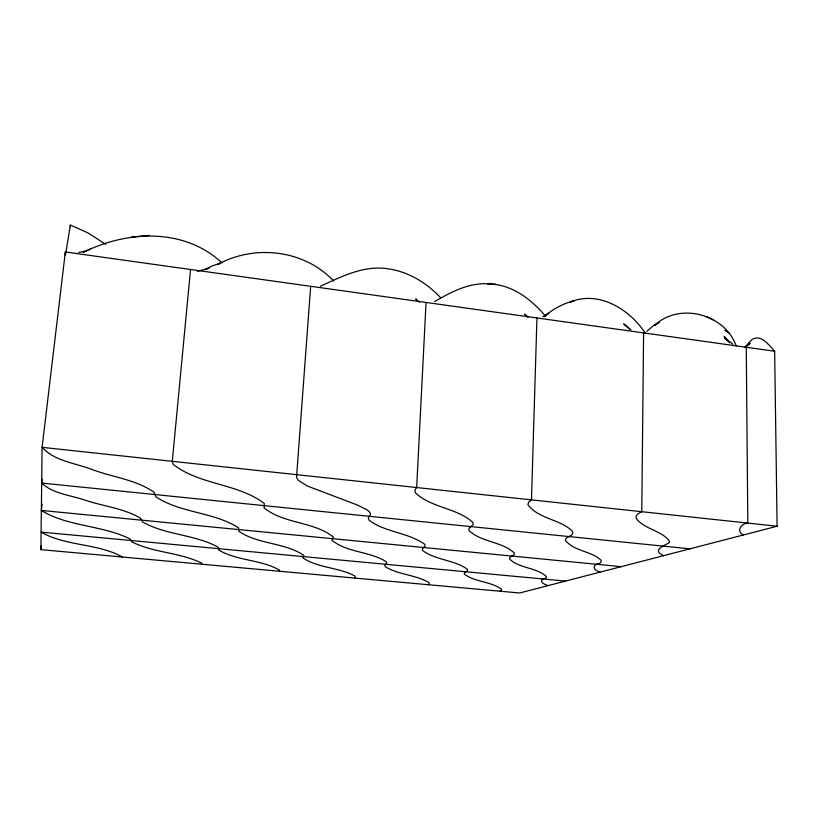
<?xml version="1.0" encoding="UTF-8"?>
<svg xmlns="http://www.w3.org/2000/svg" width="818" height="818" viewBox="0 0 818 818"><rect width="100%" height="100%" fill="white"/><g stroke="black" fill="none" stroke-linecap="round" stroke-linejoin="round"><path stroke-width="1.23" d="M643.602 332.895L641.772 511.71L637.784 513.929L636.067 516.209L636.261 518.52C644.574 529.399 660.944 530.187 669.339 540.872L669.216 542.753C663.449 546.005 651.69 550.33 663.562 555.667M40.9 549.655L42.096 447.344L65.348 251.975L774.656 351.239L777.1 526.23L519.645 592.989L40.9 549.655L41.34 545.851M536.945 317.977L531.475 499.87L528.551 502.262L527.896 504.696C538.326 518.868 559.532 519.011 572.15 530.902L572.897 532.907L571.925 534.798L566.148 538.295L565.258 540.095C573.5 551.271 590.77 550.729 600.872 560.064L601.302 561.598L600.228 563.029C591.7 564.655 592.631 570.013 599.993 572.15M426.055 302.456L416.659 487.548L414.879 490.115L415.391 492.733C431.27 508.101 457.129 507.712 473.121 522.712L473.039 524.727L468.949 528.479L468.908 530.391C481.27 542.467 502.037 541.332 514.45 553.121L514.052 554.645L509.808 557.457L509.461 558.919C519.41 568.694 536.618 567.211 546.598 576.772L546.015 577.958C537.344 580.034 543.08 584.297 548.172 585.596M65.348 251.975L65.256 254.868M70.307 226.75L70.307 225.011L87.915 232.874L105.788 244.367M310.676 286.31L296.505 477.467L298.263 480.268L307.098 485.923L357.364 505.013L367.037 509.87L369.695 512.14L370.574 514.297L368.304 518.295L369.174 520.34C385.615 532.518 408.335 532.457 424.839 544.389L425.156 546.005L422.292 549.001L422.63 550.545C435.789 560.361 454.348 559.716 467.538 569.359L467.518 570.616L464.358 572.917L464.358 574.124C475.186 582.252 490.739 581.291 501.587 589.257L501.352 590.259L499.696 591.179M190.543 269.49L172.291 461.321L173.13 464.287C199.428 485.105 237.905 483.305 264.326 503.479L264.02 507.753C283.509 524.041 313.877 521.291 333.407 537.078L332.006 540.269C347.036 552.702 369.746 551.25 386.219 561.721L386.791 563.05L384.767 565.504L385.339 566.782C398.683 574.921 415.687 574.665 429.051 582.672L429.286 583.725L428.09 584.696M279.275 571.23L279.49 570.136C260.983 559.451 237.169 560.964 218.682 550.033L218.232 547.273C194.929 534.307 165.829 535.238 142.577 521.956L140.747 518.346C124.193 508.428 104.121 506.414 86.002 500.463C71.289 495.227 53.415 494.082 41.677 483.06L42.127 479.276M201.913 564.226L201.596 563.07C179.807 552.314 153.743 552.937 131.984 541.956L130.185 539.031C102.332 525.013 67.863 526.874 41.36 510.442L42.107 504.133M65.941 252.271L70.358 225.134M65.849 252.813L65.43 254.868M749.002 343.284L749.779 342.088A15.971 8.068 -79.5 0 1 752.427 339.255C761.589 334.143 769.084 345.462 774.656 351.239M354.644 578.05L355.36 577.017L354.634 575.903C338.509 567.201 318.038 568.183 302.905 557.876L303.734 555.279C284.562 542.416 257.956 544.461 238.815 531.26L238.651 527.866C213.764 511.904 180.706 513.234 155.89 496.823L154.081 492.252C136.023 479.747 112.945 477.211 92.659 469.736C75.818 463.141 54.724 461.291 42.096 447.344L777.1 526.23M646.874 331.321L652.723 326.239L659.124 322.476L654.277 325.605C679.288 301.73 725.024 313.979 736.22 346.014M744.595 347.353L749.38 342.405M744.779 347.578L750.106 343.304L745.505 346.904M542.753 316.709L548.817 313.335L543.95 316.699C552.62 309.316 562.968 303.468 574.103 300.799L570.136 302.098C598.745 290.104 629.39 309.204 645.136 332.906M434.603 301.535C451.608 291.781 470.278 281.76 490.565 284.04C512.814 285.012 531.802 299.828 545.586 316.28M90.951 248.744L83.477 252.271C127.158 230.512 184.06 227.649 221.923 262.823M197.23 271.341L209.019 268.253L205.226 269.347L212.322 265.86L220.154 263.304L217.312 264.674C254.562 244.122 304.112 249.592 333.713 281.055M320.359 286.29C337.987 278.294 355.728 269.04 375.564 268.13C400.503 267.2 423.98 279.817 440.636 297.752M78.804 252.435L86.135 250.973M149.244 235.39L131.432 237.067M490.565 284.04L487.753 283.918L495.81 284.286M565.565 581.077L41.105 532.099C65.675 546.373 97.956 543.193 122.485 557.038M41.36 510.442L621.179 566.659M41.677 483.06L689.932 548.837M724.82 330.38L729.615 333.509M706.415 316.668L713.644 320.104M732.918 344.122L724.779 338.161L729.441 342.221M528.275 316.995L524.624 314.163L527.078 317.026M630.944 329.828L623.705 323.897L629.42 328.877M743.378 534.982C735.832 531.24 741.128 523.418 747.816 523.091L746.272 347.272M419.307 302.231L415.759 298.897L417.906 301.392M728.807 341.362L724.124 336.341L729.666 342.762"/></g></svg>
